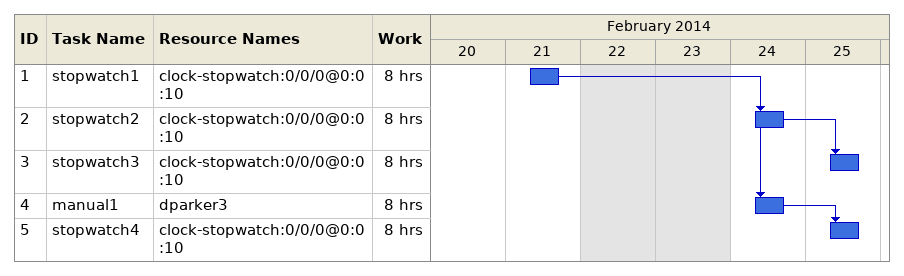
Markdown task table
| ID | Task | Start | Finish | Predecessors | Resources | Work (h) |
|---|---|---|---|---|---|---|
| 1 | stopwatch1 | 2014-02-21 | 2014-02-21 |  | clock-stopwatch:0/0/0@0:0:10 | 8 |
| 2 | stopwatch2 | 2014-02-24 | 2014-02-24 | 1 | clock-stopwatch:0/0/0@0:0:10 | 8 |
| 3 | stopwatch3 | 2014-02-25 | 2014-02-25 | 2 | clock-stopwatch:0/0/0@0:0:10 | 8 |
| 4 | manual1 | 2014-02-24 | 2014-02-24 | 1 | dparker3 | 8 |
| 5 | stopwatch4 | 2014-02-25 | 2014-02-25 | 4 | clock-stopwatch:0/0/0@0:0:10 | 8 |
